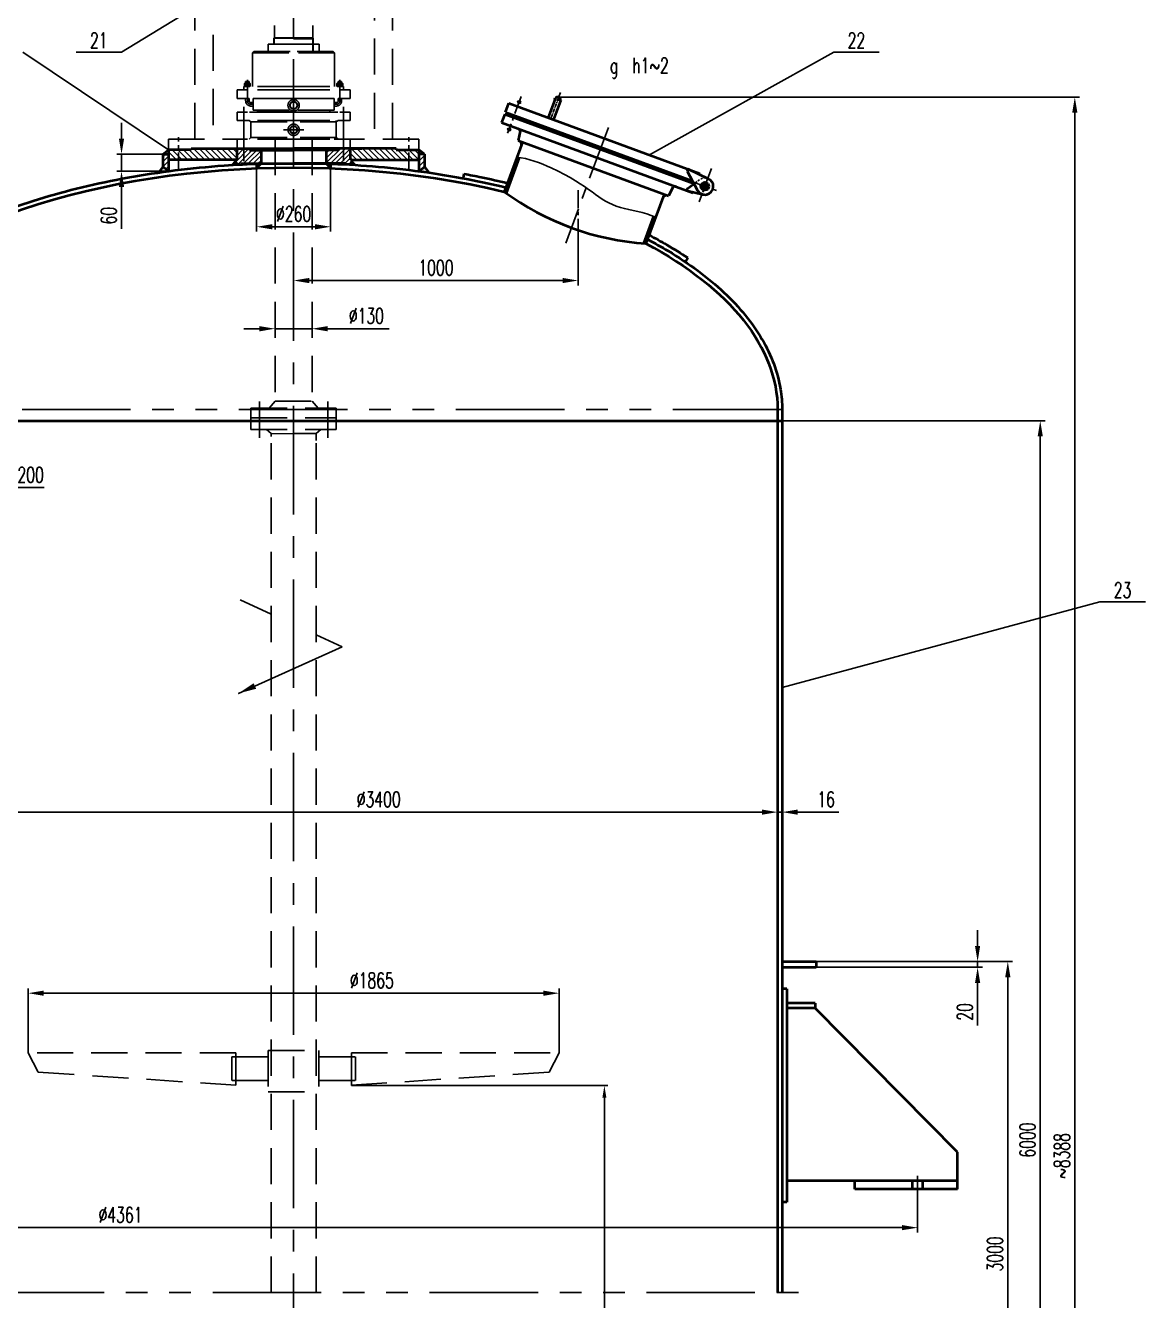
# Model space of a CAD drawing. Header units: millimetres. Extents: x -100310 to -88430, y -9131 to 7689.
# Drawn here: x -97724 to -93790, y 503 to 4983 of the extents above; entities that cross this region are included whole.
import ezdxf
from ezdxf.enums import TextEntityAlignment as Align

# ---------------------------------------------------------------- set-up
doc = ezdxf.new("R2010")
doc.units = ezdxf.units.MM
for name, pattern in [('CENTERX2', [101.6, 63.5, -12.7, 12.7, -12.7]), ('DASHED2', [9.525, 6.35, -3.175]), ('PHANTOMX2', [127, 63.5, -12.7, 12.7, -12.7, 12.7, -12.7])]:
    doc.linetypes.add(name, pattern=pattern)
for name, color, linetype in [('图层1', 1, 'CENTERX2'), ('图层3', 211, 'Continuous'), ('图层4', 6, 'DASHED2'), ('图层5', 231, 'PHANTOMX2')]:
    doc.layers.add(name, color=color, linetype=linetype)
doc.layers.add('图层2', color=4, linetype='Continuous', lineweight=40)
doc.styles.add('HZ', font='ROMANS.shx', dxfattribs={"width": 0.667, "height": 54, "bigfont": 'HZ.shx'})
doc.styles.add('比例1：15', font='ROMANS.shx', dxfattribs={"width": 0.7, "height": 45, "bigfont": 'HZ.shx'})
doc.styles.add('比例1：20', font='ROMANS.shx', dxfattribs={"width": 0.7, "height": 60, "bigfont": 'HZ.shx'})
doc.dimstyles.new('副本比例1：20', dxfattribs={"dimtxt": 60, "dimasz": 55, "dimexe": 17, "dimexo": 0, "dimgap": 18, "dimtad": 1, "dimtoh": 1, "dimdsep": 46, "dimtxsty": '比例1：20', "dimcen": 25, "dimclrd": 6, "dimclre": 6, "dimclrt": 256, "dimadec": 0, "dimazin": 0, "dimtfac": 1, "dimtmove": 0, "dimatfit": 3, "dimfxl": 0, "dimlwd": -1, "dimlwe": -1, "dimarcsym": 0})
doc.dimstyles.new('比例1：15', dxfattribs={"dimtxt": 45, "dimasz": 42, "dimexe": 12, "dimexo": 0, "dimgap": 12, "dimtad": 1, "dimdsep": 46, "dimtxsty": '比例1：15', "dimcen": 25, "dimclrd": 6, "dimclre": 6, "dimclrt": 256, "dimadec": 0, "dimazin": 0, "dimtfac": 1, "dimtmove": 0, "dimatfit": 3, "dimfxl": 0, "dimlwd": -1, "dimlwe": -1, "dimarcsym": 0})
doc.dimstyles.new('比例1：20', dxfattribs={"dimtxt": 60, "dimasz": 55, "dimexe": 17, "dimexo": 0, "dimgap": 18, "dimtad": 1, "dimdsep": 46, "dimtxsty": '比例1：20', "dimcen": 25, "dimclrd": 6, "dimclre": 6, "dimclrt": 256, "dimadec": 0, "dimazin": 0, "dimtfac": 1, "dimtmove": 0, "dimatfit": 3, "dimfxl": 0, "dimlwd": -1, "dimlwe": -1, "dimarcsym": 0})

# ---------------------------------------------------------------- blocks, each defined once
blk = doc.blocks.new('*D58')
at = {"color": 6}
for p, q in [((-95854.2, 4731.7), (-94021, 4731.7)), ((-94038, -2655.4), (-94038, 4676.7)), ((-96573.2, -2710.4), (-94021, -2710.4))]:
    blk.add_line(p, q, dxfattribs=at)
for points in [[(-94047.1, 4676.7), (-94028.8, 4676.7), (-94038, 4731.7)], [(-94047.1, -2655.4), (-94028.8, -2655.4), (-94038, -2710.4)]]:
    blk.add_solid(points, dxfattribs=at)
at = {"layer": 'Defpoints', "color": 0}
for p in [(-95854.2, 4731.7), (-94038, 4731.7), (-96573.2, -2710.4)]:
    blk.add_point(p, dxfattribs=at)
at = {"insert": (-94083, 1010.7), "char_height": 54, "attachment_point": 5, "rotation": 90, "style": 'HZ'}
blk.add_mtext('~8388', dxfattribs=at)
blk = doc.blocks.new('*D60')
at = {"color": 6}
for p, q in [((-95066.2, 3593.9), (-94142.4, 3593.9)), ((-94159.4, 3538.9), (-94159.4, -1406.4)), ((-95066.2, -1461.4), (-94142.4, -1461.4))]:
    blk.add_line(p, q, dxfattribs=at)
for points in [[(-94168.6, 3538.9), (-94150.2, 3538.9), (-94159.4, 3593.9)], [(-94168.6, -1406.4), (-94150.2, -1406.4), (-94159.4, -1461.4)]]:
    blk.add_solid(points, dxfattribs=at)
at = {"layer": 'Defpoints', "color": 0}
for p in [(-95066.2, 3593.9), (-95066.2, -1461.4), (-94159.4, -1461.4)]:
    blk.add_point(p, dxfattribs=at)
at = {"insert": (-94204.4, 1066.3), "char_height": 54, "attachment_point": 5, "rotation": 90, "style": 'HZ'}
blk.add_mtext('6000', dxfattribs=at)
blk = doc.blocks.new('*D90')
at = {"color": 6}
for p, q in [((-95782.2, 4271.7), (-95782.2, 4070)), ((-96782.2, 4087), (-96782.2, 4104)), ((-95837.2, 4087), (-96727.2, 4087))]:
    blk.add_line(p, q, dxfattribs=at)
for points in [[(-96727.2, 4096.1), (-96727.2, 4077.8), (-96782.2, 4087)], [(-95837.2, 4096.1), (-95837.2, 4077.8), (-95782.2, 4087)]]:
    blk.add_solid(points, dxfattribs=at)
at = {"layer": 'Defpoints', "color": 0}
for p in [(-95782.2, 4271.7), (-96782.2, 4087), (-96782.2, 4087)]:
    blk.add_point(p, dxfattribs=at)
at = {"insert": (-96282.2, 4132), "char_height": 54, "attachment_point": 5, "style": 'HZ'}
blk.add_mtext('1000', dxfattribs=at)
blk = doc.blocks.new('*D48')
at = {"color": 6}
for p, q in [((-94946.2, 1693.9), (-94256.4, 1693.9)), ((-94273.4, -306.4), (-94273.4, 1638.9)), ((-94946.2, -361.4), (-94256.4, -361.4))]:
    blk.add_line(p, q, dxfattribs=at)
for points in [[(-94282.5, 1638.9), (-94264.2, 1638.9), (-94273.4, 1693.9)], [(-94282.5, -306.4), (-94264.2, -306.4), (-94273.4, -361.4)]]:
    blk.add_solid(points, dxfattribs=at)
at = {"layer": 'Defpoints', "color": 0}
for p in [(-94946.2, 1693.9), (-94273.4, 1693.9), (-94946.2, -361.4)]:
    blk.add_point(p, dxfattribs=at)
at = {"insert": (-94318.4, 666.3), "char_height": 54, "attachment_point": 5, "rotation": 90, "style": 'HZ'}
blk.add_mtext('3000', dxfattribs=at)
blk = doc.blocks.new('*D51')
at = {"color": 6}
for p, q in [((-98974.2, 885), (-98974.2, 741.7)), ((-94590.2, 885), (-94590.2, 741.7)), ((-98919.2, 758.7), (-94645.2, 758.7))]:
    blk.add_line(p, q, dxfattribs=at)
for points in [[(-98919.2, 767.9), (-98919.2, 749.6), (-98974.2, 758.7)], [(-94645.2, 767.9), (-94645.2, 749.6), (-94590.2, 758.7)]]:
    blk.add_solid(points, dxfattribs=at)
at = {"layer": 'Defpoints', "color": 0}
for p in [(-98974.2, 885), (-94590.2, 885), (-94590.2, 758.7)]:
    blk.add_point(p, dxfattribs=at)
at = {"insert": (-97390.3, 803.7), "char_height": 54, "attachment_point": 5, "style": 'HZ'}
blk.add_mtext('%%c4361', dxfattribs=at)
blk = doc.blocks.new('*U30')
at = {"lineweight": 15}
blk.add_line((6988.4, 2864.3), (7048.7, 2891.4), dxfattribs=at)
blk.add_lwpolyline([(6988.4, 2864.3, 0, 14.1, 0), (7027.1, 2881.7, 14.1, 14.1, 0)], format="xyseb", dxfattribs=at)
blk = doc.blocks.new('*D52')
at = {"color": 6}
for p, q in [((-94379.4, 1748.9), (-94379.4, 1803.9)), ((-94946.2, 1693.9), (-94362.4, 1693.9)), ((-94946.2, 1673.9), (-94362.4, 1673.9)), ((-94379.4, 1693.9), (-94379.4, 1673.9)), ((-94379.4, 1618.9), (-94379.4, 1469.6))]:
    blk.add_line(p, q, dxfattribs=at)
for points in [[(-94388.6, 1748.9), (-94370.3, 1748.9), (-94379.4, 1693.9)], [(-94388.6, 1618.9), (-94370.3, 1618.9), (-94379.4, 1673.9)]]:
    blk.add_solid(points, dxfattribs=at)
at = {"layer": 'Defpoints', "color": 0}
for p in [(-94946.2, 1693.9), (-94946.2, 1673.9), (-94379.4, 1673.9)]:
    blk.add_point(p, dxfattribs=at)
at = {"insert": (-94424.4, 1516.8), "char_height": 54, "attachment_point": 5, "rotation": 90, "style": 'HZ'}
blk.add_mtext('20', dxfattribs=at)
blk = doc.blocks.new('*D53')
at = {"color": 6}
for p, q in [((-98482.2, 2218.8), (-98482.2, 2235.8)), ((-98427.2, 2218.8), (-95137.2, 2218.8)), ((-95082.2, 2218.8), (-95082.2, 2235.8))]:
    blk.add_line(p, q, dxfattribs=at)
for points in [[(-98427.2, 2228), (-98427.2, 2209.7), (-98482.2, 2218.8)], [(-95137.2, 2228), (-95137.2, 2209.7), (-95082.2, 2218.8)]]:
    blk.add_solid(points, dxfattribs=at)
at = {"layer": 'Defpoints', "color": 0}
for p in [(-98482.2, 2218.8), (-95082.2, 2218.8), (-95082.2, 2218.8)]:
    blk.add_point(p, dxfattribs=at)
at = {"insert": (-96483.2, 2263.8), "char_height": 54, "attachment_point": 5, "style": 'HZ'}
blk.add_mtext('%%c3400', dxfattribs=at)
blk = doc.blocks.new('*D54')
at = {"color": 6}
for p, q in [((-95137.2, 2218.8), (-95192.2, 2218.8)), ((-95082.2, 2218.8), (-95082.2, 2235.8)), ((-95082.2, 2218.8), (-95066.2, 2218.8)), ((-95066.2, 2218.8), (-95066.2, 2235.8)), ((-95011.2, 2218.8), (-94867, 2218.8))]:
    blk.add_line(p, q, dxfattribs=at)
for points in [[(-95137.2, 2228), (-95137.2, 2209.7), (-95082.2, 2218.8)], [(-95011.2, 2228), (-95011.2, 2209.7), (-95066.2, 2218.8)]]:
    blk.add_solid(points, dxfattribs=at)
at = {"layer": 'Defpoints', "color": 0}
for p in [(-95082.2, 2218.8), (-95066.2, 2218.8), (-95066.2, 2218.8)]:
    blk.add_point(p, dxfattribs=at)
at = {"insert": (-94911.6, 2263.8), "char_height": 54, "attachment_point": 5, "style": 'HZ'}
blk.add_mtext('16', dxfattribs=at)
blk = doc.blocks.new('*D99')
at = {"color": 6}
for p, q in [((-98182.2, 3573.9), (-98009.4, 3473.1)), ((-97814.3, 3359.2), (-97961.9, 3445.4)), ((-97658.9, 3359.2), (-97814.3, 3359.2))]:
    blk.add_line(p, q, dxfattribs=at)
blk.add_solid([(-97957.3, 3453.3), (-97966.6, 3437.5), (-98009.4, 3473.1)], dxfattribs=at)
at = {"layer": 'Defpoints', "color": 0}
for p in [(-98182.2, 3573.9), (-98009.4, 3473.1)]:
    blk.add_point(p, dxfattribs=at)
at = {"insert": (-97722.3, 3404.2), "char_height": 54, "attachment_point": 5, "style": 'HZ'}
blk.add_mtext('R200', dxfattribs=at)
blk = doc.blocks.new('*D55')
at = {"color": 6}
for p, q in [((-96902.2, 3917.6), (-96957.2, 3917.6)), ((-96847.2, 3917.6), (-96847.2, 3934.6)), ((-96847.2, 3917.6), (-96717.2, 3917.6)), ((-96717.2, 3917.6), (-96717.2, 3934.6)), ((-96662.2, 3917.6), (-96446, 3917.6))]:
    blk.add_line(p, q, dxfattribs=at)
for points in [[(-96902.2, 3926.8), (-96902.2, 3908.4), (-96847.2, 3917.6)], [(-96662.2, 3926.8), (-96662.2, 3908.4), (-96717.2, 3917.6)]]:
    blk.add_solid(points, dxfattribs=at)
at = {"layer": 'Defpoints', "color": 0}
for p in [(-96847.2, 3917.6), (-96717.2, 3917.6), (-96717.2, 3917.6)]:
    blk.add_point(p, dxfattribs=at)
at = {"insert": (-96526.6, 3962.6), "char_height": 54, "attachment_point": 5, "style": 'HZ'}
blk.add_mtext('\\A1;∅130', dxfattribs=at)
blk = doc.blocks.new('*D103')
at = {"color": 6}
for p, q in [((-97386.8, 4586), (-97386.8, 4641)), ((-97242.2, 4531), (-97403.8, 4531)), ((-97386.8, 4531), (-97386.8, 4471.1)), ((-97222.2, 4471.1), (-97403.8, 4471.1)), ((-97386.8, 4416.1), (-97386.8, 4268.5))]:
    blk.add_line(p, q, dxfattribs=at)
for points in [[(-97395.9, 4586), (-97377.6, 4586), (-97386.8, 4531)], [(-97395.9, 4416.1), (-97377.6, 4416.1), (-97386.8, 4471.1)]]:
    blk.add_solid(points, dxfattribs=at)
at = {"layer": 'Defpoints', "color": 0}
for p in [(-97242.2, 4531), (-97386.8, 4471.1), (-97222.2, 4471.1)]:
    blk.add_point(p, dxfattribs=at)
at = {"insert": (-97431.8, 4314.8), "char_height": 54, "attachment_point": 5, "rotation": 90, "style": 'HZ'}
blk.add_mtext('60', dxfattribs=at)
blk = doc.blocks.new('*D104')
at = {"color": 6}
for p, q in [((-96912.2, 4481.5), (-96912.2, 4258.9)), ((-96652.2, 4481.5), (-96652.2, 4258.9)), ((-96857.2, 4275.9), (-96707.2, 4275.9))]:
    blk.add_line(p, q, dxfattribs=at)
for points in [[(-96857.2, 4285), (-96857.2, 4266.7), (-96912.2, 4275.9)], [(-96707.2, 4285), (-96707.2, 4266.7), (-96652.2, 4275.9)]]:
    blk.add_solid(points, dxfattribs=at)
at = {"layer": 'Defpoints', "color": 0}
for p in [(-96912.2, 4481.5), (-96652.2, 4481.5), (-96652.2, 4275.9)]:
    blk.add_point(p, dxfattribs=at)
at = {"insert": (-96782.2, 4320.9), "char_height": 54, "attachment_point": 5, "style": 'HZ'}
blk.add_mtext('%%c260', dxfattribs=at)
blk = doc.blocks.new('*D106')
at = {"color": 6}
for p, q in [((-97714.7, 1372.8), (-97714.7, 1599.6)), ((-97659.7, 1582.6), (-95904.7, 1582.6)), ((-95849.7, 1372.8), (-95849.7, 1599.6))]:
    blk.add_line(p, q, dxfattribs=at)
for points in [[(-97659.7, 1591.7), (-97659.7, 1573.4), (-97714.7, 1582.6)], [(-95904.7, 1591.7), (-95904.7, 1573.4), (-95849.7, 1582.6)]]:
    blk.add_solid(points, dxfattribs=at)
at = {"layer": 'Defpoints', "color": 0}
for p in [(-95849.7, 1582.6), (-97714.7, 1372.8), (-95849.7, 1372.8)]:
    blk.add_point(p, dxfattribs=at)
at = {"insert": (-96507.5, 1627.6), "char_height": 54, "attachment_point": 5, "style": 'HZ'}
blk.add_mtext('%%c1865', dxfattribs=at)
blk = doc.blocks.new('*D107')
at = {"color": 6}
for p, q in [((-96579.3, 1257.8), (-95678.5, 1257.8)), ((-95690.5, -570.4), (-95690.5, 1215.8)), ((-95690.5, -612.4), (-95702.5, -612.4))]:
    blk.add_line(p, q, dxfattribs=at)
for points in [[(-95697.5, 1215.8), (-95683.5, 1215.8), (-95690.5, 1257.8)], [(-95697.5, -570.4), (-95683.5, -570.4), (-95690.5, -612.4)]]:
    blk.add_solid(points, dxfattribs=at)
at = {"layer": 'Defpoints', "color": 0}
for p in [(-96579.3, 1257.8), (-95690.5, 1257.8), (-95690.5, -612.4)]:
    blk.add_point(p, dxfattribs=at)
at = {"insert": (-95729.5, 322.7), "char_height": 54, "attachment_point": 5, "rotation": 90, "style": 'HZ'}
blk.add_mtext('2000', dxfattribs=at)

msp = doc.modelspace()

# ---------------------------------------------------------------- hatches: boundary and pattern name
for points in [[(-95986.527, 4576.475), (-95978.064, 4573.361), (-95982.69, 4560.788)], [(-95472.199, 4387.239), (-95480.663, 4390.353), (-95485.288, 4377.78)]]:
    msp.add_hatch(color=256).paths.add_polyline_path(points)
at = {"layer": '图层3'}
h = msp.add_hatch(color=256, dxfattribs=at)
edge = h.paths.add_edge_path()
edge.add_line((-96987.165, 4503.759), (-96978.069, 4494.307))
edge.add_spline(control_points=[(-96978.069, 4494.307), (-96984.513, 4493.935), (-96990.952, 4493.545), (-96997.387, 4493.136)], knot_values=[4.82733742, 4.82733742, 4.82733742, 4.82733742, 4.83872974, 4.83872974, 4.83872974, 4.83872974], degree=3, periodic=0)
edge.add_line((-96997.387, 4493.136), (-96987.165, 4503.759))
edge = h.paths.add_edge_path()
edge.add_spline(control_points=[(-96912.165, 4497.466), (-96907, 4497.663), (-96901.833, 4497.848), (-96896.665, 4498.022)], knot_values=[4.77947623, 4.77947623, 4.77947623, 4.77947623, 4.7885743, 4.7885743, 4.7885743, 4.7885743], degree=3, periodic=0)
edge.add_line((-96896.665, 4498.022), (-96912.165, 4481.454))
edge.add_line((-96912.165, 4481.454), (-96912.165, 4497.466))
edge = h.paths.add_edge_path()
edge.add_line((-97242.165, 4486.422), (-97222.165, 4471.121))
edge.add_spline(control_points=[(-97222.165, 4471.121), (-97224.458, 4470.816), (-97226.749, 4470.508), (-97238.32, 4468.94), (-97247.58, 4467.643), (-97256.818, 4466.307)], knot_values=[4.97290589, 4.97290589, 4.97290589, 4.97290589, 4.97707197, 4.97707197, 4.99395549, 4.99395549, 4.99395549, 4.99395549], degree=3, periodic=0)
edge.add_line((-97256.818, 4466.307), (-97242.165, 4486.422))
h.paths.add_polyline_path([(-97222.165, 4546.022), (-97222.165, 4531.022), (-97242.165, 4531.022)])
h = msp.add_hatch(dxfattribs=at)
h.set_pattern_fill('ANSI31', color=256, scale=4, style=0)
h.set_pattern_definition([(45, (58018.638, -1340.881), (-8.9802561, 8.9802561), [])])
h.paths.add_polyline_path([(-97222.165, 4531.022), (-97242.165, 4531.022), (-97242.165, 4486.422), (-97222.165, 4471.121)])
edge = h.paths.add_edge_path()
edge.add_line((-96322.165, 4531.022), (-96342.165, 4531.022))
edge.add_line((-96342.165, 4531.022), (-96342.165, 4471.121))
edge.add_spline(control_points=[(-96342.165, 4471.121), (-96339.872, 4470.816), (-96337.581, 4470.508), (-96326.009, 4468.94), (-96316.749, 4467.643), (-96307.511, 4466.307)], knot_values=[4.97290589, 4.97290589, 4.97290589, 4.97290589, 4.97707197, 4.97707197, 4.99395549, 4.99395549, 4.99395549, 4.99395549], degree=3, periodic=0)
edge.add_line((-96342.165, 4471.121), (-96322.165, 4486.422))
edge.add_line((-96322.165, 4486.422), (-96322.165, 4531.022))
h = msp.add_hatch(dxfattribs=at)
h.set_pattern_fill('_USER', color=256, scale=14, angle=135, style=0, pattern_type=0)
h.set_pattern_definition([(135, (-106756.906, 1996.85), (-9.899495, -9.899495), [])])
h.paths.add_polyline_path([(-97187.165, 4546.022), (-97222.165, 4546.022), (-97222.165, 4511.022), (-97187.165, 4511.022)])
h.paths.add_polyline_path([(-97187.165, 4546.022), (-97187.165, 4511.022), (-96982.165, 4511.022), (-96982.165, 4546.022)])
h.paths.add_polyline_path([(-96582.165, 4551.022), (-96582.165, 4511.022), (-96577.165, 4511.022), (-96377.165, 4511.022), (-96377.165, 4546.022), (-96422.165, 4546.022), (-96422.165, 4551.022)])
h.paths.add_polyline_path([(-96377.165, 4511.022), (-96342.165, 4511.022), (-96342.165, 4546.022), (-96377.165, 4546.022)])
h = msp.add_hatch(dxfattribs=at)
h.set_pattern_fill('_USER', color=256, scale=12, angle=45, style=0, pattern_type=0)
h.set_pattern_definition([(45, (-106756.906, 1996.849), (-8.485281, 8.485281), [])])
h.paths.add_polyline_path([(-96957.165, 4546.022), (-96982.165, 4546.022), (-96982.165, 4511.022), (-96987.165, 4511.022), (-96987.165, 4503.759), (-96978.757, 4495.022), (-96967.165, 4495.022), (-96967.165, 4498.022), (-96896.665, 4498.022), (-96896.665, 4545.022), (-96937.165, 4545.022), (-96937.165, 4551.02), (-96957.165, 4551.02)])
edge = h.paths.add_edge_path()
edge.add_line((-96627.165, 4551.022), (-96627.165, 4545.022))
edge.add_line((-96627.165, 4545.022), (-96667.665, 4545.022))
edge.add_line((-96667.665, 4545.022), (-96667.665, 4498.022))
edge.add_spline(control_points=[(-96653.101, 4497.286), (-96657.951, 4497.546), (-96662.803, 4497.791), (-96667.658, 4498.022)], knot_values=[1.66556902, 1.66556902, 1.66556902, 1.66556902, 1.67765979, 1.67765979, 1.67765979, 1.67765979], degree=3, periodic=0)
edge.add_line((-96667.658, 4498.022), (-96597.165, 4498.022))
edge.add_line((-96597.165, 4498.022), (-96597.165, 4495.022))
edge.add_line((-96597.165, 4495.022), (-96585.572, 4495.022))
edge.add_line((-96585.572, 4495.022), (-96577.165, 4503.759))
edge.add_line((-96577.165, 4503.759), (-96577.165, 4511.022))
edge.add_line((-96577.165, 4511.022), (-96582.165, 4511.022))
edge.add_line((-96582.165, 4511.022), (-96582.165, 4551.022))
edge.add_line((-96582.165, 4551.022), (-96627.165, 4551.022))
h = msp.add_hatch(color=256, dxfattribs=at)
edge = h.paths.add_edge_path()
edge.add_line((-96577.165, 4503.759), (-96586.26, 4494.307))
edge.add_spline(control_points=[(-96586.26, 4494.307), (-96579.817, 4493.935), (-96573.377, 4493.545), (-96566.942, 4493.136)], knot_values=[4.82733742, 4.82733742, 4.82733742, 4.82733742, 4.83872974, 4.83872974, 4.83872974, 4.83872974], degree=3, periodic=0)
edge.add_line((-96566.942, 4493.136), (-96577.165, 4503.759))
edge = h.paths.add_edge_path()
edge.add_spline(control_points=[(-96652.165, 4497.466), (-96657.33, 4497.663), (-96662.496, 4497.848), (-96667.665, 4498.022)], knot_values=[4.77947623, 4.77947623, 4.77947623, 4.77947623, 4.7885743, 4.7885743, 4.7885743, 4.7885743], degree=3, periodic=0)
edge.add_line((-96667.665, 4498.022), (-96652.165, 4481.454))
edge.add_line((-96652.165, 4481.454), (-96652.165, 4497.466))
edge = h.paths.add_edge_path()
edge.add_line((-96322.165, 4486.422), (-96342.165, 4471.121))
edge.add_spline(control_points=[(-96342.165, 4471.121), (-96339.872, 4470.816), (-96337.581, 4470.508), (-96326.009, 4468.94), (-96316.749, 4467.643), (-96307.511, 4466.307)], knot_values=[4.97290589, 4.97290589, 4.97290589, 4.97290589, 4.97707197, 4.97707197, 4.99395549, 4.99395549, 4.99395549, 4.99395549], degree=3, periodic=0)
edge.add_line((-96307.511, 4466.307), (-96322.165, 4486.422))
h.paths.add_polyline_path([(-96342.165, 4546.022), (-96342.165, 4531.022), (-96322.165, 4531.022)])

# ---------------------------------------------------------------- linework, layer by layer
for p, q in [((-97129.165, 5046.444), (-97386.418, 4889.942)), ((-97222.165, 4546.022), (-97733.444, 4889.942)), ((-97386.418, 4889.942), (-97546.418, 4889.942)), ((-94884.792, 4889.942), (-95532.297, 4528.691)), ((-94724.792, 4889.942), (-94884.792, 4889.942)), ((-95986.527, 4576.475), (-95982.69, 4560.788)), ((-95472.199, 4387.239), (-95485.288, 4377.78)), ((-96969.914, 2965.075), (-96861.505, 2915.105)), ((-95066.165, 2656.441), (-93949.672, 2958.258)), ((-93789.672, 2958.258), (-93949.672, 2958.258)), ((-96702.665, 2841.889), (-96611.527, 2799.88)), ((-96611.527, 2799.88), (-96976.337, 2636.003))]:
    msp.add_line(p, q)
at = {"layer": '图层1', "ltscale": 6}
msp.add_line((-96782.165, 6694.207), (-96782.165, -2764.962), dxfattribs=at)
at = {"layer": '图层1'}
for p, q in [((-95983.148, 4733.305), (-96030.321, 4605.092)), ((-97187.165, 4473.76), (-97187.165, 4591.26)), ((-96377.165, 4473.76), (-96377.165, 4591.26)), ((-95314.055, 4481.172), (-95357.339, 4363.532)), ((-95782.165, 4405.04), (-95782.165, 4271.652)), ((-95380.659, 4434.007), (-95288.987, 4400.278)), ((-94590.165, 885.013), (-94590.165, 941.013))]:
    msp.add_line(p, q, dxfattribs=at)
at = {"layer": '图层1', "ltscale": 0.2}
for p, q in [((-95844.784, 4747.363), (-95878.388, 4656.028)), ((-95840.344, 4716.618), (-95868.791, 4727.084))]:
    msp.add_line(p, q, dxfattribs=at)
at = {"layer": '图层1', "ltscale": 8}
for p, q in [((-96957.165, 4697.245), (-96957.165, 4506.79)), ((-96607.165, 4697.245), (-96607.165, 4506.79)), ((-96607.165, 4573.89), (-96607.165, 4506.79))]:
    msp.add_line(p, q, dxfattribs=at)
at = {"layer": '图层1', "ltscale": 3}
msp.add_line((-95676.59, 4625.29), (-95826.247, 4218.535), dxfattribs=at)
at = {"layer": '图层2'}
for p, q in [((-96037.941, 4678.503), (-96026.201, 4710.412)), ((-96026.201, 4710.412), (-95355.179, 4463.524)), ((-95983.723, 4717.261), (-95996.561, 4711.329)), ((-95993.108, 4720.714), (-95987.176, 4707.876)), ((-95863.602, 4725.175), (-95887.773, 4659.481)), ((-95844.833, 4718.269), (-95869.004, 4652.575)), ((-96040.358, 4671.934), (-96051.408, 4641.902)), ((-96040.358, 4671.934), (-95376.202, 4427.572)), ((-96037.941, 4678.503), (-95381.352, 4436.926)), ((-95989.928, 4655.51), (-95988.201, 4660.203)), ((-96051.408, 4641.902), (-95380.385, 4395.014)), ((-96019.01, 4621.357), (-96031.847, 4615.425)), ((-96028.394, 4624.81), (-96022.462, 4611.972)), ((-95989.928, 4655.51), (-95990.618, 4653.633)), ((-95989.928, 4655.51), (-95418.385, 4445.224)), ((-95988.892, 4658.326), (-95417.349, 4448.039)), ((-95978.064, 4573.361), (-96042.148, 4399.184)), ((-95985.852, 4611.574), (-95993.484, 4579.034)), ((-95993.484, 4579.034), (-95465.242, 4384.679)), ((-97242.165, 4531.022), (-97222.165, 4546.022)), ((-97242.165, 4531.022), (-97242.165, 4486.422)), ((-97242.165, 4531.022), (-97222.165, 4531.022)), ((-97222.165, 4546.022), (-97222.165, 4471.121)), ((-97142.165, 4546.022), (-97222.165, 4546.022)), ((-97142.165, 4551.022), (-97142.165, 4546.022)), ((-97142.165, 4551.022), (-96782.165, 4551.019)), ((-96982.165, 4551.022), (-96982.165, 4511.022)), ((-96937.165, 4551.022), (-96937.165, 4545.022)), ((-96937.165, 4545.022), (-96782.165, 4545.022)), ((-96896.665, 4545.022), (-96896.665, 4498.022)), ((-96422.165, 4551.022), (-96782.165, 4551.022)), ((-96542.165, 4551.022), (-96782.165, 4551.022)), ((-96627.165, 4545.022), (-96782.165, 4545.022)), ((-96667.665, 4545.022), (-96667.665, 4498.022)), ((-96627.165, 4551.022), (-96627.165, 4545.022)), ((-96582.165, 4511.022), (-96582.165, 4551.022)), ((-96582.165, 4551.022), (-96542.165, 4551.022)), ((-96422.165, 4551.022), (-96422.165, 4546.022)), ((-96422.165, 4546.022), (-96342.165, 4546.022)), ((-96342.165, 4546.022), (-96342.165, 4471.121)), ((-96322.165, 4531.022), (-96342.165, 4546.022)), ((-96322.165, 4531.022), (-96342.165, 4531.022)), ((-96322.165, 4531.022), (-96322.165, 4486.422)), ((-97242.165, 4486.422), (-97256.818, 4466.306)), ((-97222.165, 4471.121), (-97242.165, 4486.422)), ((-96982.165, 4511.022), (-97222.165, 4511.022)), ((-96987.165, 4503.759), (-96997.387, 4493.136)), ((-96987.165, 4511.022), (-96982.165, 4511.022)), ((-96987.165, 4511.022), (-96987.165, 4503.759)), ((-96987.165, 4503.759), (-96978.069, 4494.307)), ((-96978.757, 4495.022), (-96967.165, 4495.022)), ((-96967.165, 4498.022), (-96782.165, 4498.022)), ((-96967.165, 4495.022), (-96967.165, 4498.022)), ((-96912.165, 4481.454), (-96896.665, 4498.022)), ((-96912.165, 4497.466), (-96912.165, 4481.454)), ((-96911.501, 4498.022), (-96652.921, 4498.022)), ((-96597.165, 4498.022), (-96782.165, 4498.022)), ((-96652.165, 4481.454), (-96667.665, 4498.022)), ((-96652.165, 4497.466), (-96652.165, 4481.454)), ((-96597.165, 4495.022), (-96597.165, 4498.022)), ((-96585.572, 4495.022), (-96597.165, 4495.022)), ((-96577.165, 4503.759), (-96586.26, 4494.307)), ((-96577.165, 4511.022), (-96582.165, 4511.022)), ((-96582.165, 4511.022), (-96342.165, 4511.022)), ((-96577.165, 4511.022), (-96577.165, 4503.759)), ((-96577.165, 4503.759), (-96566.942, 4493.136)), ((-96342.165, 4471.121), (-96322.165, 4486.422)), ((-96322.165, 4486.422), (-96307.511, 4466.306)), ((-95989.469, 4519.195), (-96035.429, 4394.279)), ((-96184.134, 4462.166), (-96187.057, 4446.436)), ((-95418.385, 4445.224), (-95419.076, 4443.347)), ((-95418.385, 4445.224), (-95416.659, 4449.916)), ((-95397.255, 4479.005), (-95400.166, 4471.094)), ((-95400.166, 4471.094), (-95363.123, 4403.818)), ((-95397.255, 4479.005), (-95324.68, 4444.72)), ((-95355.179, 4463.524), (-95356.326, 4460.405)), ((-95449.964, 4414.406), (-95465.242, 4384.679)), ((-95398.943, 4410.824), (-95401.854, 4402.913)), ((-95401.854, 4402.913), (-95344.027, 4389.329)), ((-95398.943, 4410.824), (-95377.452, 4425.901)), ((-95380.385, 4395.014), (-95379.735, 4396.781)), ((-95480.663, 4390.353), (-95544.561, 4216.682)), ((-95517.806, 4312.569), (-95552.864, 4217.284)), ((-95397.962, 4166.239), (-95406.917, 4152.98)), ((-95082.165, 3633.943), (-95082.165, 530.404)), ((-95066.165, 3633.943), (-95066.165, 530.404)), ((-97937.665, 3593.943), (-95066.165, 3593.943)), ((-95066.165, 1693.943), (-94946.165, 1693.943)), ((-95066.165, 1673.943), (-94946.165, 1673.943)), ((-94946.165, 1693.943), (-94946.165, 1673.943)), ((-95050.165, 1597.943), (-95066.165, 1597.943)), ((-95050.165, 1597.943), (-95050.165, 847.943)), ((-94950.165, 1547.943), (-95050.165, 1547.943)), ((-94950.165, 1529.943), (-95050.165, 1529.943)), ((-94950.165, 1547.943), (-94950.165, 1529.943)), ((-94450.165, 1023.943), (-94950.165, 1529.943)), ((-94450.165, 893.943), (-94450.165, 1023.943)), ((-95050.165, 923.943), (-94450.165, 923.943)), ((-94810.165, 893.943), (-94810.165, 923.943)), ((-94608.165, 893.943), (-94608.165, 923.943)), ((-94572.165, 893.943), (-94572.165, 923.943)), ((-94450.165, 893.943), (-94810.165, 893.943)), ((-95050.165, 847.943), (-95066.165, 847.943))]:
    msp.add_line(p, q, dxfattribs=at)
for radius in [14, 7]:
    msp.add_circle((-95337.281, 4418.047), radius, dxfattribs=at)
for centre, radius, start, end in [((-95854.218, 4721.722), 10, 339.8, 159.8), ((-95997.641, 4609.333), 12, 10.763757, 69.8), ((-95337.281, 4418.047), 29.5, 208.838018, 69.8), ((-95480.113, 5161.978), 947.491, 233.61675, 266.099717), ((-95442.439, 4405.059), 12, 69.8, 128.836243)]:
    msp.add_arc(centre, radius, start, end, dxfattribs=at)
at = {"layer": '图层2', "extrusion": (0, 0, -1)}
for start_param, end_param in [(3.96502741, 5.16276465), (5.52779233, 6.28318531)]:
    msp.add_ellipse((-96782.165, 3633.943), major_axis=(1700, 0), ratio=0.5, start_param=start_param, end_param=end_param, dxfattribs=at)
at = {"layer": '图层2'}
for points, knots in [([(-97937.665, 4275.023), (-97900.614, 4292.007), (-97862.094, 4308.165), (-97775.989, 4341.173), (-97727.943, 4357.715), (-97628.773, 4388.254), (-97577.65, 4402.25), (-97472.849, 4427.557), (-97419.172, 4438.869), (-97309.815, 4458.694), (-97254.136, 4467.208), (-97141.348, 4481.353), (-97084.24, 4486.984), (-96983.557, 4494.266), (-96940.166, 4496.56), (-96896.665, 4498.022)], [3.970361244, 3.970361244, 3.970361244, 3.970361244, 4.058288537, 4.058288537, 4.160375586, 4.160375586, 4.262462634, 4.262462634, 4.364549683, 4.364549683, 4.466636732, 4.466636732, 4.56872378, 4.56872378, 4.645301647, 4.645301647, 4.645301647, 4.645301647]), ([(-96667.665, 4498.022), (-96613.41, 4496.199), (-96559.327, 4493.08), (-96448.297, 4483.973), (-96391.41, 4477.803), (-96279.171, 4462.592), (-96223.821, 4453.552), (-96124.433, 4434.462), (-96080.068, 4424.843), (-96036.587, 4414.3)], [4.779476234, 4.779476234, 4.779476234, 4.779476234, 4.874984926, 4.874984926, 4.977071974, 4.977071974, 5.079159023, 5.079159023, 5.163935263, 5.163935263, 5.163935263, 5.163935263]), ([(-96184.134, 4462.166), (-96163.545, 4458.341), (-96143.1, 4454.317), (-96091.831, 4443.655), (-96061.219, 4436.757), (-96031.026, 4429.414)], [5.0681930256, 5.0681930256, 5.0681930256, 5.0681930256, 5.1065374727, 5.1065374727, 5.1650926616, 5.1650926616, 5.1650926616, 5.1650926616]), ([(-95538.986, 4231.835), (-95514.05, 4218.639), (-95489.937, 4205.04), (-95429.292, 4168.568), (-95394.146, 4145.093), (-95328.727, 4096.4), (-95298.455, 4071.181), (-95243.109, 4019.226), (-95218.035, 3992.49), (-95173.369, 3937.745), (-95153.778, 3909.734), (-95120.331, 3852.705), (-95106.476, 3823.684), (-95084.715, 3764.945), (-95076.811, 3735.226), (-95068.099, 3681.611), (-95066.165, 3657.777), (-95066.165, 3633.943)], [5.526156377, 5.526156377, 5.526156377, 5.526156377, 5.589594265, 5.589594265, 5.691681314, 5.691681314, 5.793768362, 5.793768362, 5.895855411, 5.895855411, 5.99794246, 5.99794246, 6.100029508, 6.100029508, 6.202116557, 6.202116557, 6.283185307, 6.283185307, 6.283185307, 6.283185307]), ([(-95533.411, 4246.986), (-95512.175, 4235.783), (-95491.515, 4224.286), (-95445.962, 4197.53), (-95421.445, 4182.098), (-95397.962, 4166.239)], [5.52455464, 5.52455464, 5.52455464, 5.52455464, 5.577964249, 5.577964249, 5.645880241, 5.645880241, 5.645880241, 5.645880241])]:
    msp.add_open_spline(points, degree=3, knots=knots, dxfattribs=at)
at = {"layer": '图层3'}
msp.add_open_spline([(-95997.704, 4519.98), (-95959.762, 4517.353), (-95743.293, 4433.117), (-95705.971, 4343.497), (-95549.381, 4328.118), (-95511.074, 4309.475)], degree=3, knots=[88.66106026, 88.66106026, 88.66106026, 88.66106026, 162.38396967, 443.25473858, 568.93851035, 568.93851035, 568.93851035, 568.93851035], dxfattribs=at)
at = {"layer": '图层4', "ltscale": 20}
for p, q in [((-97064.665, 5903.145), (-97064.665, 4570.365)), ((-96498.665, 5889.969), (-96498.665, 4566.94)), ((-97129.165, 4584.179), (-97129.165, 5866.145)), ((-96435.165, 4584.179), (-96435.165, 5866.145)), ((-96849.665, 4937.566), (-96849.665, 4983.145)), ((-96714.665, 4937.566), (-96714.665, 4983.145)), ((-96852.165, 4938.645), (-96850.665, 4940.145)), ((-96852.165, 4917.145), (-96852.165, 4938.645)), ((-96852.165, 4938.645), (-96782.165, 4938.645)), ((-96851.165, 4936.645), (-96849.665, 4938.145)), ((-96850.915, 4917.145), (-96850.915, 4939.895)), ((-96782.165, 4940.145), (-96850.665, 4940.145)), ((-96782.165, 4940.145), (-96713.665, 4940.145)), ((-96712.165, 4938.645), (-96782.165, 4938.645)), ((-96782.165, 4938.145), (-96714.665, 4938.145)), ((-96713.165, 4936.645), (-96782.165, 4936.645)), ((-96714.665, 4889.645), (-96714.665, 4938.645)), ((-96713.165, 4936.645), (-96714.665, 4938.145)), ((-96713.165, 4889.645), (-96713.165, 4938.645)), ((-96926.272, 4887.145), (-96921.272, 4892.145)), ((-96926.272, 4887.145), (-96926.272, 4769.145)), ((-96926.272, 4887.145), (-96782.165, 4887.145)), ((-96921.272, 4892.145), (-96782.165, 4892.145)), ((-96872.165, 4892.145), (-96872.165, 4917.145)), ((-96872.165, 4917.145), (-96782.165, 4917.145)), ((-96692.165, 4917.145), (-96782.165, 4917.145)), ((-96643.057, 4892.145), (-96782.165, 4892.145)), ((-96638.057, 4887.145), (-96782.165, 4887.145)), ((-96692.165, 4892.145), (-96692.165, 4917.145)), ((-96638.057, 4887.145), (-96643.057, 4892.145)), ((-96638.057, 4887.145), (-96638.057, 4769.145)), ((-96980.665, 4727.145), (-96980.665, 4757.145)), ((-96944.665, 4757.145), (-96980.665, 4757.145)), ((-96950.665, 4769.145), (-96957.165, 4769.145)), ((-96957.165, 4757.145), (-96957.165, 4769.145)), ((-96955.057, 4779.141), (-96953.665, 4779.945)), ((-96955.057, 4779.141), (-96955.057, 4769.949)), ((-96955.057, 4769.949), (-96953.665, 4769.145)), ((-96953.665, 4779.945), (-96935.665, 4779.945)), ((-96953.665, 4769.145), (-96935.665, 4769.145)), ((-96950.665, 4786.145), (-96950.665, 4779.945)), ((-96938.665, 4786.145), (-96950.665, 4786.145)), ((-96949.915, 4786.145), (-96949.915, 4779.945)), ((-96949.861, 4779.141), (-96949.861, 4769.949)), ((-96944.665, 4792.255), (-96944.665, 4718.145)), ((-96782.165, 4757.145), (-96944.665, 4757.145)), ((-96782.165, 4757.145), (-96944.665, 4757.145)), ((-96939.469, 4779.141), (-96939.469, 4769.949)), ((-96939.415, 4786.145), (-96939.415, 4779.945)), ((-96938.665, 4786.145), (-96938.665, 4779.945)), ((-96782.165, 4769.145), (-96938.665, 4769.145)), ((-96935.665, 4779.945), (-96934.272, 4779.141)), ((-96935.665, 4769.145), (-96934.272, 4769.949)), ((-96934.272, 4779.141), (-96934.272, 4769.949)), ((-96782.165, 4769.145), (-96625.665, 4769.145)), ((-96782.165, 4757.145), (-96619.665, 4757.145)), ((-96782.165, 4757.145), (-96619.665, 4757.145)), ((-96628.665, 4779.945), (-96630.057, 4779.141)), ((-96630.057, 4779.141), (-96630.057, 4769.949)), ((-96628.665, 4769.145), (-96630.057, 4769.949)), ((-96610.665, 4779.945), (-96628.665, 4779.945)), ((-96610.665, 4769.145), (-96628.665, 4769.145)), ((-96625.665, 4786.145), (-96625.665, 4779.945)), ((-96625.665, 4786.145), (-96613.665, 4786.145)), ((-96624.915, 4786.145), (-96624.915, 4779.945)), ((-96624.861, 4779.141), (-96624.861, 4769.949)), ((-96619.665, 4792.255), (-96619.665, 4718.145)), ((-96619.665, 4757.145), (-96583.665, 4757.145)), ((-96614.469, 4779.141), (-96614.469, 4769.949)), ((-96614.415, 4786.145), (-96614.415, 4779.945)), ((-96613.665, 4786.145), (-96613.665, 4779.945)), ((-96613.665, 4769.145), (-96607.165, 4769.145)), ((-96609.272, 4779.141), (-96610.665, 4779.945)), ((-96609.272, 4769.949), (-96610.665, 4769.145)), ((-96609.272, 4779.141), (-96609.272, 4769.949)), ((-96607.165, 4757.145), (-96607.165, 4769.145)), ((-96583.665, 4727.145), (-96583.665, 4757.145)), ((-96938.665, 4727.145), (-96980.665, 4727.145)), ((-96950.665, 4727.145), (-96950.665, 4718.145)), ((-96782.165, 4727.145), (-96938.665, 4727.145)), ((-96938.665, 4727.145), (-96938.665, 4718.145)), ((-96932.665, 4712.145), (-96924.165, 4712.145)), ((-96932.665, 4706.145), (-96924.165, 4706.145)), ((-96924.165, 4727.145), (-96782.165, 4727.145)), ((-96924.165, 4712.145), (-96924.165, 4727.145)), ((-96924.165, 4726.145), (-96782.165, 4726.145)), ((-96924.165, 4686.145), (-96924.165, 4712.145)), ((-96640.165, 4727.145), (-96782.165, 4727.145)), ((-96782.165, 4727.145), (-96625.665, 4727.145)), ((-96640.165, 4727.145), (-96782.165, 4727.145)), ((-96782.165, 4727.145), (-96625.665, 4727.145)), ((-96640.165, 4726.145), (-96782.165, 4726.145)), ((-96640.165, 4726.145), (-96782.165, 4726.145)), ((-96640.165, 4712.145), (-96640.165, 4727.145)), ((-96640.165, 4712.145), (-96640.165, 4727.145)), ((-96640.165, 4686.145), (-96640.165, 4712.145)), ((-96631.665, 4712.145), (-96640.165, 4712.145)), ((-96640.165, 4686.145), (-96640.165, 4712.145)), ((-96631.665, 4712.145), (-96640.165, 4712.145)), ((-96631.665, 4706.145), (-96640.165, 4706.145)), ((-96631.665, 4706.145), (-96640.165, 4706.145)), ((-96625.665, 4727.145), (-96625.665, 4718.145)), ((-96625.665, 4727.145), (-96583.665, 4727.145)), ((-96625.665, 4727.145), (-96625.665, 4718.145)), ((-96625.665, 4727.145), (-96583.665, 4727.145)), ((-96613.665, 4727.145), (-96613.665, 4718.145)), ((-96613.665, 4727.145), (-96613.665, 4718.145)), ((-96980.665, 4649.145), (-96980.665, 4679.145)), ((-96944.665, 4679.145), (-96980.665, 4679.145)), ((-96782.165, 4679.145), (-96944.665, 4679.145)), ((-96782.165, 4679.145), (-96944.665, 4679.145)), ((-96937.165, 4679.145), (-96782.165, 4679.145)), ((-96937.165, 4679.145), (-96782.165, 4679.145)), ((-96937.165, 4679.145), (-96782.165, 4679.145)), ((-96932.665, 4700.145), (-96924.165, 4700.145)), ((-96924.165, 4686.145), (-96782.165, 4686.145)), ((-96909.665, 4679.145), (-96909.665, 4686.145)), ((-96909.665, 4680.145), (-96782.165, 4680.145)), ((-96899.665, 4679.145), (-96899.665, 4679.145)), ((-96640.165, 4686.145), (-96782.165, 4686.145)), ((-96640.165, 4686.145), (-96782.165, 4686.145)), ((-96627.165, 4679.145), (-96782.165, 4679.145)), ((-96627.165, 4679.145), (-96782.165, 4679.145)), ((-96782.165, 4679.145), (-96619.665, 4679.145)), ((-96782.165, 4679.145), (-96619.665, 4679.145)), ((-96654.665, 4681.145), (-96654.665, 4686.145)), ((-96654.665, 4681.145), (-96654.665, 4686.145)), ((-96631.665, 4700.145), (-96640.165, 4700.145)), ((-96631.665, 4700.145), (-96640.165, 4700.145)), ((-96619.665, 4679.145), (-96583.665, 4679.145)), ((-96583.665, 4649.145), (-96583.665, 4679.145)), ((-96938.665, 4649.145), (-96980.665, 4649.145)), ((-96782.165, 4649.145), (-96938.665, 4649.145)), ((-96938.665, 4649.145), (-96932.165, 4644.314)), ((-96932.165, 4589.005), (-96932.165, 4644.314)), ((-96932.165, 4589.005), (-96932.165, 4644.314)), ((-96932.165, 4644.314), (-96782.165, 4644.314)), ((-96746.509, 4616.659), (-96817.82, 4616.659)), ((-96782.165, 4649.145), (-96625.665, 4649.145)), ((-96782.165, 4649.145), (-96625.665, 4649.145)), ((-96632.165, 4644.314), (-96782.165, 4644.314)), ((-96632.165, 4584.173), (-96632.165, 4649.145)), ((-96632.165, 4584.173), (-96632.165, 4649.145)), ((-96625.665, 4649.145), (-96632.165, 4644.314)), ((-96632.165, 4589.005), (-96632.165, 4644.314)), ((-96632.165, 4589.005), (-96632.165, 4644.314)), ((-96625.665, 4649.145), (-96583.665, 4649.145)), ((-96625.665, 4649.145), (-96583.665, 4649.145)), ((-97222.165, 4546.179), (-97222.165, 4584.179)), ((-97222.165, 4584.179), (-96950.215, 4584.179)), ((-96980.665, 4554.173), (-96980.665, 4584.173)), ((-96944.665, 4584.173), (-96980.665, 4584.173)), ((-96782.165, 4584.173), (-96944.665, 4584.173)), ((-96782.165, 4584.173), (-96944.665, 4584.173)), ((-96938.665, 4584.173), (-96932.165, 4589.005)), ((-96932.165, 4589.005), (-96782.165, 4589.005)), ((-96847.165, 4584.173), (-96847.165, 3663.616)), ((-96632.165, 4589.005), (-96782.165, 4589.005)), ((-96782.165, 4584.173), (-96619.665, 4584.173)), ((-96782.165, 4584.173), (-96619.665, 4584.173)), ((-96717.165, 4584.173), (-96717.165, 3663.616)), ((-96342.165, 4584.179), (-96640.165, 4584.179)), ((-96625.665, 4584.173), (-96632.165, 4589.005)), ((-96619.665, 4584.173), (-96583.665, 4584.173)), ((-96583.665, 4554.173), (-96583.665, 4584.173)), ((-96342.165, 4546.173), (-96342.165, 4584.179)), ((-96932.165, 3638.943), (-96632.165, 3638.943)), ((-96932.165, 3563.943), (-96932.165, 3638.943)), ((-96902.165, 3534.649), (-96902.165, 3673.238)), ((-96868.063, 3638.943), (-96847.165, 3663.616)), ((-96847.165, 3663.616), (-96717.165, 3663.616)), ((-96695.803, 3638.943), (-96717.165, 3663.616)), ((-96662.165, 3534.649), (-96662.165, 3673.238)), ((-96632.165, 3563.943), (-96632.165, 3638.943)), ((-96932.165, 3603.943), (-96632.165, 3603.943)), ((-96932.165, 3563.943), (-96632.165, 3563.943)), ((-96877.563, 3563.943), (-96861.665, 3548.845)), ((-96861.665, 3548.845), (-96861.665, 3539.144)), ((-96861.665, 3548.785), (-96782.165, 3548.845)), ((-96861.575, 530.404), (-96861.495, 3548.785)), ((-96702.665, 3548.845), (-96782.165, 3548.845)), ((-96686.303, 3563.943), (-96702.665, 3548.845)), ((-96702.665, 3548.845), (-96702.665, 3525.159)), ((-96702.665, 530.404), (-96702.665, 3548.845)), ((-97714.665, 1372.808), (-97679.306, 1305.438)), ((-96985.021, 1372.808), (-97714.665, 1372.808)), ((-96999.666, 1358.877), (-96999.666, 1276.102)), ((-96999.666, 1358.877), (-96871.165, 1358.877)), ((-96985.021, 1372.808), (-96985.021, 1258.886)), ((-96871.165, 1381.765), (-96871.165, 1235.99)), ((-96871.165, 1381.765), (-96693.165, 1381.765)), ((-96693.165, 1381.765), (-96693.165, 1235.99)), ((-96693.165, 1358.877), (-96564.663, 1358.877)), ((-96579.308, 1372.808), (-95849.665, 1372.808)), ((-96579.308, 1372.808), (-96579.308, 1257.837)), ((-96564.663, 1276.102), (-96564.663, 1358.877)), ((-95849.665, 1372.808), (-95885.023, 1305.438)), ((-97679.306, 1305.438), (-96985.021, 1258.886)), ((-95885.023, 1305.438), (-96579.308, 1258.886)), ((-96871.165, 1276.102), (-96999.666, 1276.102)), ((-96693.165, 1276.102), (-96564.663, 1276.102)), ((-96871.165, 1235.99), (-96693.165, 1235.99))]:
    msp.add_line(p, q, dxfattribs=at)
at = {"layer": '图层4'}
msp.add_line((-95377.452, 4425.901), (-95354.223, 4442.197), dxfattribs=at)
at = {"layer": '图层4', "ltscale": 20}
for centre, radius, start, end in [((-96952.459, 4775.345), 4.6, 55.615753, 124.384247), ((-96952.459, 4773.746), 4.6, 235.615753, 304.384247), ((-96944.665, 4762.749), 17.196, 72.412046, 107.587954), ((-96944.665, 4786.341), 17.196, 252.412046, 287.587954), ((-96936.871, 4775.345), 4.6, 55.615753, 124.384247), ((-96936.871, 4773.746), 4.6, 235.615753, 304.384247), ((-96627.459, 4775.345), 4.6, 55.615755, 124.38425), ((-96627.459, 4773.746), 4.6, 235.615755, 304.38425), ((-96619.665, 4762.749), 17.196, 72.412049, 107.587956), ((-96619.665, 4786.341), 17.196, 252.412049, 287.587956), ((-96611.871, 4775.345), 4.6, 55.615755, 124.38425), ((-96611.871, 4773.746), 4.6, 235.615755, 304.38425), ((-96932.665, 4718.145), 18, 180, 270), ((-96932.665, 4718.145), 12, 180, 270), ((-96932.665, 4718.145), 6, 180, 270), ((-96782.165, 4702.645), 20, 90, 270), ((-96782.165, 4702.645), 13.5, 90, 270), ((-96782.165, 4702.645), 12, 90, 270), ((-96782.165, 4702.645), 20, 270, 90), ((-96782.165, 4702.645), 13.5, 270, 90), ((-96782.165, 4702.645), 12, 270, 90), ((-96631.665, 4718.145), 6, 270.000002, 0.000002), ((-96631.665, 4718.145), 12, 270.000002, 0.000002), ((-96631.665, 4718.145), 18, 270.000002, 0.000002), ((-96631.665, 4718.145), 6, 270.000002, 0.000002), ((-96631.665, 4718.145), 12, 270.000002, 0.000002), ((-96631.665, 4718.145), 18, 270.000002, 0.000002), ((-96782.165, 4616.659), 20, 90, 270), ((-96782.165, 4616.659), 13.5, 90, 270), ((-96782.165, 4616.659), 12, 90, 270), ((-96782.165, 4616.659), 20, 270, 90), ((-96782.165, 4616.659), 13.5, 270, 90), ((-96782.165, 4616.659), 12, 270, 90)]:
    msp.add_arc(centre, radius, start, end, dxfattribs=at)
at = {"layer": '图层4'}
msp.add_arc((-95337.281, 4418.047), 29.5, 69.8, 125.050688, dxfattribs=at)
at = {"layer": '图层5', "ltscale": 6}
for p, q in [((-98498.165, 3633.943), (-95066.165, 3633.943)), ((-98590.515, 530.404), (-94973.815, 530.404))]:
    msp.add_line(p, q, dxfattribs=at)

# ---------------------------------------------------------------- block references
at = {"xscale": 1.5, "yscale": 1.5, "zscale": 1.5}
msp.add_blockref('*U30', (-107458.958, -1660.515), dxfattribs=at)

# ---------------------------------------------------------------- texts
at = {"style": 'HZ', "width": 0.667}
for s, p in [('21', (-97466.711, 4903.711)), ('22', (-94805.085, 4903.711)), ('23', (-93869.965, 2972.027))]:
    msp.add_text(s, height=54, dxfattribs=at).set_placement(p, align=Align.CENTER)
msp.add_text('g  h1~2', height=54, dxfattribs=at).set_placement((-95671.115, 4815.462))

# ---------------------------------------------------------------- dimensions: what is measured, and where the dimension line sits
for base, p1, p2, text, dimstyle, picture, middle in [((-94037.95, 4731.722), (-96573.165, -2710.375), (-95854.218, 4731.722), '~8388', '比例1：20', '*D58', (-94082.95, 1010.674)), ((-94159.403, -1461.375), (-95066.165, 3593.943), (-95066.165, -1461.375), '6000', '比例1：20', '*D60', (-94204.403, 1066.284)), ((-94273.364, 1693.943), (-94946.165, -361.375), (-94946.165, 1693.943), '3000', '比例1：20', '*D48', (-94318.364, 666.284)), ((-95690.525, 1257.837), (-95690.525, -612.424), (-96579.308, 1257.837), '2000', '比例1：15', '*D107', (-95729.525, 322.707))]:
    dim = msp.add_linear_dim(base=base, p1=p1, p2=p2, angle=90, text=text, dimstyle=dimstyle, override={"dimtxsty": 'HZ'})
    dim.commit()
    dim.dimension.update_dxf_attribs({"geometry": picture, "text_midpoint": middle})
for base, p1, p2, override, picture, middle in [((-97386.772, 4471.121), (-97242.165, 4531.022), (-97222.165, 4471.121), {"dimdec": 0, "dimtxsty": 'HZ'}, '*D103', (-97431.772, 4314.821)), ((-94379.419, 1673.943), (-94946.165, 1693.943), (-94946.165, 1673.943), {"dimtxsty": 'HZ'}, '*D52', (-94424.419, 1516.786))]:
    dim = msp.add_linear_dim(base=base, p1=p1, p2=p2, angle=90, dimstyle='比例1：20', override=override)
    dim.commit()
    dim.dimension.update_dxf_attribs({"geometry": picture, "text_midpoint": middle})
for base, p1, p2, text, picture, middle in [((-96652.165, 4275.879), (-96912.165, 4481.454), (-96652.165, 4481.454), '%%c<>', '*D104', (-96782.165, 4320.879)), ((-96717.165, 3917.586), (-96847.165, 3917.586), (-96717.165, 3917.586), '\\A1;∅130', '*D55', (-96526.562, 3962.586))]:
    dim = msp.add_linear_dim(base=base, p1=p1, p2=p2, text=text, dimstyle='比例1：20', override={"dimtxsty": 'HZ'})
    dim.commit()
    dim.dimension.update_dxf_attribs({"geometry": picture, "text_midpoint": middle})
for base, p1, p2, picture, middle in [((-96782.165, 4086.966), (-95782.165, 4271.652), (-96782.165, 4086.966), '*D90', (-96282.165, 4131.966)), ((-95066.165, 2218.827), (-95082.165, 2218.827), (-95066.165, 2218.827), '*D54', (-94911.58, 2263.827))]:
    dim = msp.add_linear_dim(base=base, p1=p1, p2=p2, dimstyle='比例1：20', override={"dimtxsty": 'HZ'})
    dim.commit()
    dim.dimension.update_dxf_attribs({"geometry": picture, "text_midpoint": middle})
dim = msp.add_radius_dim(center=(-98182.165, 3573.943), mpoint=(-98009.439, 3473.118), dimstyle='副本比例1：20', override={"dimtxsty": 'HZ'})
dim.commit()
dim.dimension.update_dxf_attribs({"geometry": '*D99', "text_midpoint": (-97722.32, 3359.221), "dimtype": 164})
for base, p1, p2, text, picture, middle in [((-95082.165, 2218.827), (-98482.165, 2218.827), (-95082.165, 2218.827), '%%c<>', '*D53', (-96483.178, 2218.827)), ((-95849.665, 1582.569), (-97714.665, 1372.808), (-95849.665, 1372.808), '%%c<>', '*D106', (-96507.524, 1582.569)), ((-94590.165, 758.749), (-98974.165, 885.013), (-94590.165, 885.013), '%%c4361', '*D51', (-97390.259, 758.749))]:
    dim = msp.add_linear_dim(base=base, p1=p1, p2=p2, text=text, dimstyle='比例1：20', override={"dimtxsty": 'HZ'})
    dim.commit()
    dim.dimension.update_dxf_attribs({"geometry": picture, "text_midpoint": middle, "dimtype": 160})

doc.saveas('drawing.dxf')
